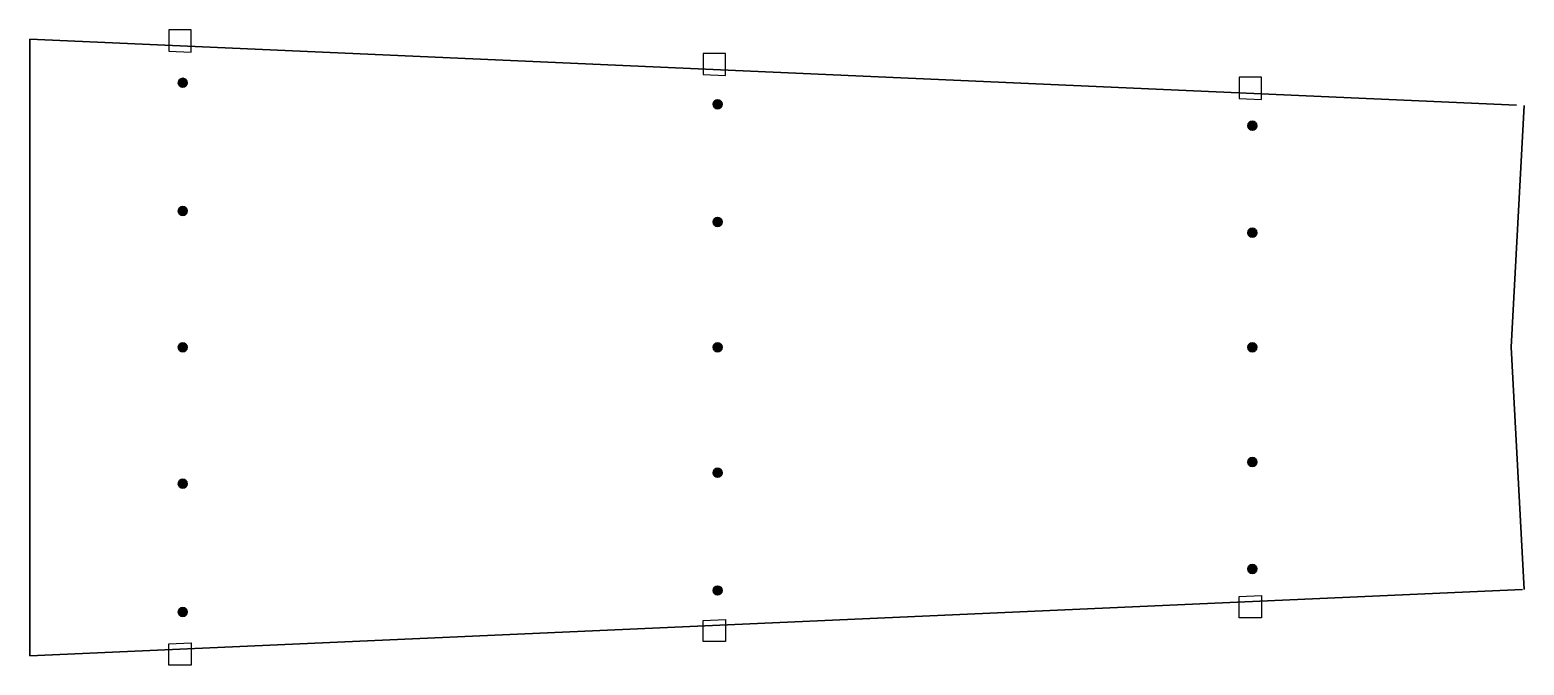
# Model space of a CAD drawing. Header units: inches. Extents: x 399 to 2075, y -961 to -248.
import ezdxf

# ---------------------------------------------------------------- set-up
doc = ezdxf.new("R2010")
doc.units = ezdxf.units.IN
doc.header["$MEASUREMENT"] = 0
doc.layers.add('1800 outline', color=7, linetype='Continuous')
doc.layers.add('drill holes 1800', color=7, linetype='Continuous')

msp = doc.modelspace()

# ---------------------------------------------------------------- hatches: boundary and pattern name
at = {"layer": 'drill holes 1800'}
h = msp.add_hatch(color=30, dxfattribs=at)
h.dxf.hatch_style = 2
edge = h.paths.add_edge_path()
edge.add_spline(control_points=[(575.3, -307.5), (575.3, -310.2), (573.1, -312.5), (570.3, -312.5), (567.6, -312.5), (565.3, -310.2), (565.3, -307.5), (565.3, -304.7), (567.6, -302.5), (570.3, -302.5), (573.1, -302.5), (575.3, -304.7), (575.3, -307.5)], knot_values=[0, 0, 0, 0, 1, 1, 1, 2, 2, 2, 3, 3, 3, 4, 4, 4, 4], degree=3, periodic=1)
h = msp.add_hatch(color=30, dxfattribs=at)
h.dxf.hatch_style = 2
edge = h.paths.add_edge_path()
edge.add_spline(control_points=[(1175.3, -331.6), (1175.3, -334.3), (1173.1, -336.6), (1170.3, -336.6), (1167.6, -336.6), (1165.3, -334.3), (1165.3, -331.6), (1165.3, -328.8), (1167.6, -326.6), (1170.3, -326.6), (1173.1, -326.6), (1175.3, -328.8), (1175.3, -331.6)], knot_values=[0, 0, 0, 0, 1, 1, 1, 2, 2, 2, 3, 3, 3, 4, 4, 4, 4], degree=3, periodic=1)
h = msp.add_hatch(color=255, dxfattribs=at)
h.dxf.hatch_style = 2
edge = h.paths.add_edge_path()
edge.add_spline(control_points=[(1775.3, -355.7), (1775.3, -358.4), (1773.1, -360.7), (1770.3, -360.7), (1767.6, -360.7), (1765.3, -358.4), (1765.3, -355.7), (1765.3, -352.9), (1767.6, -350.7), (1770.3, -350.7), (1773.1, -350.7), (1775.3, -352.9), (1775.3, -355.7)], knot_values=[0, 0, 0, 0, 1, 1, 1, 2, 2, 2, 3, 3, 3, 4, 4, 4, 4], degree=3, periodic=1)
h = msp.add_hatch(color=30, dxfattribs=at)
h.dxf.hatch_style = 2
edge = h.paths.add_edge_path()
edge.add_spline(control_points=[(575.3, -451.3), (575.3, -448.6), (573.1, -446.3), (570.3, -446.3), (567.6, -446.3), (565.3, -448.6), (565.3, -451.3), (565.3, -454.1), (567.6, -456.3), (570.3, -456.3), (573.1, -456.3), (575.3, -454.1), (575.3, -451.3)], knot_values=[0, 0, 0, 0, 1, 1, 1, 2, 2, 2, 3, 3, 3, 4, 4, 4, 4], degree=3, periodic=1)
h = msp.add_hatch(color=30, dxfattribs=at)
h.dxf.hatch_style = 2
edge = h.paths.add_edge_path()
edge.add_spline(control_points=[(1175.3, -463.6), (1175.3, -460.9), (1173.1, -458.6), (1170.3, -458.6), (1167.6, -458.6), (1165.3, -460.9), (1165.3, -463.6), (1165.3, -466.4), (1167.6, -468.6), (1170.3, -468.6), (1173.1, -468.6), (1175.3, -466.4), (1175.3, -463.6)], knot_values=[0, 0, 0, 0, 1, 1, 1, 2, 2, 2, 3, 3, 3, 4, 4, 4, 4], degree=3, periodic=1)
h = msp.add_hatch(color=255, dxfattribs=at)
h.dxf.hatch_style = 2
edge = h.paths.add_edge_path()
edge.add_spline(control_points=[(1775.3, -475.7), (1775.3, -478.4), (1773.1, -480.7), (1770.3, -480.7), (1767.6, -480.7), (1765.3, -478.4), (1765.3, -475.7), (1765.3, -472.9), (1767.6, -470.7), (1770.3, -470.7), (1773.1, -470.7), (1775.3, -472.9), (1775.3, -475.7)], knot_values=[0, 0, 0, 0, 1, 1, 1, 2, 2, 2, 3, 3, 3, 4, 4, 4, 4], degree=3, periodic=1)
h = msp.add_hatch(color=30, dxfattribs=at)
h.dxf.hatch_style = 2
edge = h.paths.add_edge_path()
edge.add_spline(control_points=[(575.3, -604.3), (575.3, -607.1), (573.1, -609.3), (570.3, -609.3), (567.6, -609.3), (565.3, -607.1), (565.3, -604.3), (565.3, -601.6), (567.6, -599.3), (570.3, -599.3), (573.1, -599.3), (575.3, -601.6), (575.3, -604.3)], knot_values=[0, 0, 0, 0, 1, 1, 1, 2, 2, 2, 3, 3, 3, 4, 4, 4, 4], degree=3, periodic=1)
h = msp.add_hatch(color=30, dxfattribs=at)
h.dxf.hatch_style = 2
edge = h.paths.add_edge_path()
edge.add_spline(control_points=[(1175.3, -604.3), (1175.3, -601.6), (1173.1, -599.3), (1170.3, -599.3), (1167.6, -599.3), (1165.3, -601.6), (1165.3, -604.3), (1165.3, -607.1), (1167.6, -609.3), (1170.3, -609.3), (1173.1, -609.3), (1175.3, -607.1), (1175.3, -604.3)], knot_values=[0, 0, 0, 0, 1, 1, 1, 2, 2, 2, 3, 3, 3, 4, 4, 4, 4], degree=3, periodic=1)
h = msp.add_hatch(color=30, dxfattribs=at)
h.dxf.hatch_style = 2
edge = h.paths.add_edge_path()
edge.add_spline(control_points=[(1775.3, -604.3), (1775.3, -607.1), (1773.1, -609.3), (1770.3, -609.3), (1767.6, -609.3), (1765.3, -607.1), (1765.3, -604.3), (1765.3, -601.6), (1767.6, -599.3), (1770.3, -599.3), (1773.1, -599.3), (1775.3, -601.6), (1775.3, -604.3)], knot_values=[0, 0, 0, 0, 1, 1, 1, 2, 2, 2, 3, 3, 3, 4, 4, 4, 4], degree=3, periodic=1)
h = msp.add_hatch(color=255, dxfattribs=at)
h.dxf.hatch_style = 2
edge = h.paths.add_edge_path()
edge.add_spline(control_points=[(1775.3, -733), (1775.3, -730.2), (1773.1, -728), (1770.3, -728), (1767.6, -728), (1765.3, -730.2), (1765.3, -733), (1765.3, -735.7), (1767.6, -738), (1770.3, -738), (1773.1, -738), (1775.3, -735.7), (1775.3, -733)], knot_values=[0, 0, 0, 0, 1, 1, 1, 2, 2, 2, 3, 3, 3, 4, 4, 4, 4], degree=3, periodic=1)
h = msp.add_hatch(color=30, dxfattribs=at)
h.dxf.hatch_style = 2
edge = h.paths.add_edge_path()
edge.add_spline(control_points=[(575.3, -757.3), (575.3, -760.1), (573.1, -762.3), (570.3, -762.3), (567.6, -762.3), (565.3, -760.1), (565.3, -757.3), (565.3, -754.6), (567.6, -752.3), (570.3, -752.3), (573.1, -752.3), (575.3, -754.6), (575.3, -757.3)], knot_values=[0, 0, 0, 0, 1, 1, 1, 2, 2, 2, 3, 3, 3, 4, 4, 4, 4], degree=3, periodic=1)
h = msp.add_hatch(color=30, dxfattribs=at)
h.dxf.hatch_style = 2
edge = h.paths.add_edge_path()
edge.add_spline(control_points=[(1175.3, -745), (1175.3, -747.8), (1173.1, -750), (1170.3, -750), (1167.6, -750), (1165.3, -747.8), (1165.3, -745), (1165.3, -742.3), (1167.6, -740), (1170.3, -740), (1173.1, -740), (1175.3, -742.3), (1175.3, -745)], knot_values=[0, 0, 0, 0, 1, 1, 1, 2, 2, 2, 3, 3, 3, 4, 4, 4, 4], degree=3, periodic=1)
h = msp.add_hatch(color=255, dxfattribs=at)
h.dxf.hatch_style = 2
edge = h.paths.add_edge_path()
edge.add_spline(control_points=[(1775.3, -853), (1775.3, -850.2), (1773.1, -848), (1770.3, -848), (1767.6, -848), (1765.3, -850.2), (1765.3, -853), (1765.3, -855.8), (1767.6, -858), (1770.3, -858), (1773.1, -858), (1775.3, -855.8), (1775.3, -853)], knot_values=[0, 0, 0, 0, 1, 1, 1, 2, 2, 2, 3, 3, 3, 4, 4, 4, 4], degree=3, periodic=1)
h = msp.add_hatch(color=30, dxfattribs=at)
h.dxf.hatch_style = 2
edge = h.paths.add_edge_path()
edge.add_spline(control_points=[(1175.3, -877.1), (1175.3, -874.3), (1173.1, -872.1), (1170.3, -872.1), (1167.6, -872.1), (1165.3, -874.3), (1165.3, -877.1), (1165.3, -879.8), (1167.6, -882.1), (1170.3, -882.1), (1173.1, -882.1), (1175.3, -879.8), (1175.3, -877.1)], knot_values=[0, 0, 0, 0, 1, 1, 1, 2, 2, 2, 3, 3, 3, 4, 4, 4, 4], degree=3, periodic=1)
h = msp.add_hatch(color=30, dxfattribs=at)
h.dxf.hatch_style = 2
edge = h.paths.add_edge_path()
edge.add_spline(control_points=[(575.3, -901.2), (575.3, -898.4), (573.1, -896.2), (570.3, -896.2), (567.6, -896.2), (565.3, -898.4), (565.3, -901.2), (565.3, -903.9), (567.6, -906.2), (570.3, -906.2), (573.1, -906.2), (575.3, -903.9), (575.3, -901.2)], knot_values=[0, 0, 0, 0, 1, 1, 1, 2, 2, 2, 3, 3, 3, 4, 4, 4, 4], degree=3, periodic=1)

# ---------------------------------------------------------------- linework, layer by layer
at = {"layer": '1800 outline', "color": 250, "lineweight": 25}
for points in [[(579.8, -273.2), (579.8, -248.2), (554.8, -248.2), (554.8, -271.9), (579.8, -273.2)], [(1179.1, -299.5), (1179.1, -274.5), (1154.1, -274.5), (1154.1, -298.3), (1179.1, -299.5)], [(1780.7, -326.2), (1780.7, -301.2), (1755.7, -301.2), (1755.7, -325), (1780.7, -326.2)], [(1780.7, -882.8), (1780.7, -907.8), (1755.7, -907.8), (1755.7, -884), (1780.7, -882.8)], [(1179.1, -909.5), (1179.1, -934.5), (1154.1, -934.5), (1154.1, -910.7), (1179.1, -909.5)], [(579.8, -935.8), (579.8, -960.8), (554.8, -960.8), (554.8, -937), (579.8, -935.8)]]:
    msp.add_lwpolyline(points, dxfattribs=at)
at = {"layer": '1800 outline', "color": 20, "lineweight": 35}
for points in [[(2073.3, -876.1), (398.7, -950.3), (398.7, -258.6), (2066.8, -332.5)], [(2075.2, -332.9), (2060.7, -604.3), (2075.2, -876)]]:
    msp.add_lwpolyline(points, dxfattribs=at)
at = {"layer": 'drill holes 1800', "color": 250, "lineweight": 35}
for points in [[(575.3, -307.5), (575.3, -310.2), (573.1, -312.5), (570.3, -312.5), (567.6, -312.5), (565.3, -310.2), (565.3, -307.5), (565.3, -304.7), (567.6, -302.5), (570.3, -302.5), (573.1, -302.5), (575.3, -304.7), (575.3, -307.5)], [(1175.3, -331.6), (1175.3, -334.3), (1173.1, -336.6), (1170.3, -336.6), (1167.6, -336.6), (1165.3, -334.3), (1165.3, -331.6), (1165.3, -328.8), (1167.6, -326.6), (1170.3, -326.6), (1173.1, -326.6), (1175.3, -328.8), (1175.3, -331.6)], [(575.3, -451.3), (575.3, -448.6), (573.1, -446.3), (570.3, -446.3), (567.6, -446.3), (565.3, -448.6), (565.3, -451.3), (565.3, -454.1), (567.6, -456.3), (570.3, -456.3), (573.1, -456.3), (575.3, -454.1), (575.3, -451.3)], [(1175.3, -463.6), (1175.3, -460.9), (1173.1, -458.6), (1170.3, -458.6), (1167.6, -458.6), (1165.3, -460.9), (1165.3, -463.6), (1165.3, -466.4), (1167.6, -468.6), (1170.3, -468.6), (1173.1, -468.6), (1175.3, -466.4), (1175.3, -463.6)], [(575.3, -604.3), (575.3, -607.1), (573.1, -609.3), (570.3, -609.3), (567.6, -609.3), (565.3, -607.1), (565.3, -604.3), (565.3, -601.6), (567.6, -599.3), (570.3, -599.3), (573.1, -599.3), (575.3, -601.6), (575.3, -604.3)], [(1175.3, -604.3), (1175.3, -601.6), (1173.1, -599.3), (1170.3, -599.3), (1167.6, -599.3), (1165.3, -601.6), (1165.3, -604.3), (1165.3, -607.1), (1167.6, -609.3), (1170.3, -609.3), (1173.1, -609.3), (1175.3, -607.1), (1175.3, -604.3)], [(1775.3, -604.3), (1775.3, -607.1), (1773.1, -609.3), (1770.3, -609.3), (1767.6, -609.3), (1765.3, -607.1), (1765.3, -604.3), (1765.3, -601.6), (1767.6, -599.3), (1770.3, -599.3), (1773.1, -599.3), (1775.3, -601.6), (1775.3, -604.3)], [(575.3, -757.3), (575.3, -760.1), (573.1, -762.3), (570.3, -762.3), (567.6, -762.3), (565.3, -760.1), (565.3, -757.3), (565.3, -754.6), (567.6, -752.3), (570.3, -752.3), (573.1, -752.3), (575.3, -754.6), (575.3, -757.3)], [(1175.3, -745), (1175.3, -747.8), (1173.1, -750), (1170.3, -750), (1167.6, -750), (1165.3, -747.8), (1165.3, -745), (1165.3, -742.3), (1167.6, -740), (1170.3, -740), (1173.1, -740), (1175.3, -742.3), (1175.3, -745)], [(1175.3, -877.1), (1175.3, -874.3), (1173.1, -872.1), (1170.3, -872.1), (1167.6, -872.1), (1165.3, -874.3), (1165.3, -877.1), (1165.3, -879.8), (1167.6, -882.1), (1170.3, -882.1), (1173.1, -882.1), (1175.3, -879.8), (1175.3, -877.1)], [(575.3, -901.2), (575.3, -898.4), (573.1, -896.2), (570.3, -896.2), (567.6, -896.2), (565.3, -898.4), (565.3, -901.2), (565.3, -903.9), (567.6, -906.2), (570.3, -906.2), (573.1, -906.2), (575.3, -903.9), (575.3, -901.2)]]:
    msp.add_open_spline(points, degree=3, knots=[0, 0, 0, 0, 1, 1, 1, 2, 2, 2, 3, 3, 3, 4, 4, 4, 4], dxfattribs=at)
at = {"layer": 'drill holes 1800', "color": 174, "lineweight": 35}
for points in [[(1775.3, -355.7), (1775.3, -358.4), (1773.1, -360.7), (1770.3, -360.7), (1767.6, -360.7), (1765.3, -358.4), (1765.3, -355.7), (1765.3, -352.9), (1767.6, -350.7), (1770.3, -350.7), (1773.1, -350.7), (1775.3, -352.9), (1775.3, -355.7)], [(1775.3, -475.7), (1775.3, -478.4), (1773.1, -480.7), (1770.3, -480.7), (1767.6, -480.7), (1765.3, -478.4), (1765.3, -475.7), (1765.3, -472.9), (1767.6, -470.7), (1770.3, -470.7), (1773.1, -470.7), (1775.3, -472.9), (1775.3, -475.7)], [(1775.3, -733), (1775.3, -730.2), (1773.1, -728), (1770.3, -728), (1767.6, -728), (1765.3, -730.2), (1765.3, -733), (1765.3, -735.7), (1767.6, -738), (1770.3, -738), (1773.1, -738), (1775.3, -735.7), (1775.3, -733)], [(1775.3, -853), (1775.3, -850.2), (1773.1, -848), (1770.3, -848), (1767.6, -848), (1765.3, -850.2), (1765.3, -853), (1765.3, -855.8), (1767.6, -858), (1770.3, -858), (1773.1, -858), (1775.3, -855.8), (1775.3, -853)]]:
    msp.add_open_spline(points, degree=3, knots=[0, 0, 0, 0, 1, 1, 1, 2, 2, 2, 3, 3, 3, 4, 4, 4, 4], dxfattribs=at)

doc.saveas('drawing.dxf')
